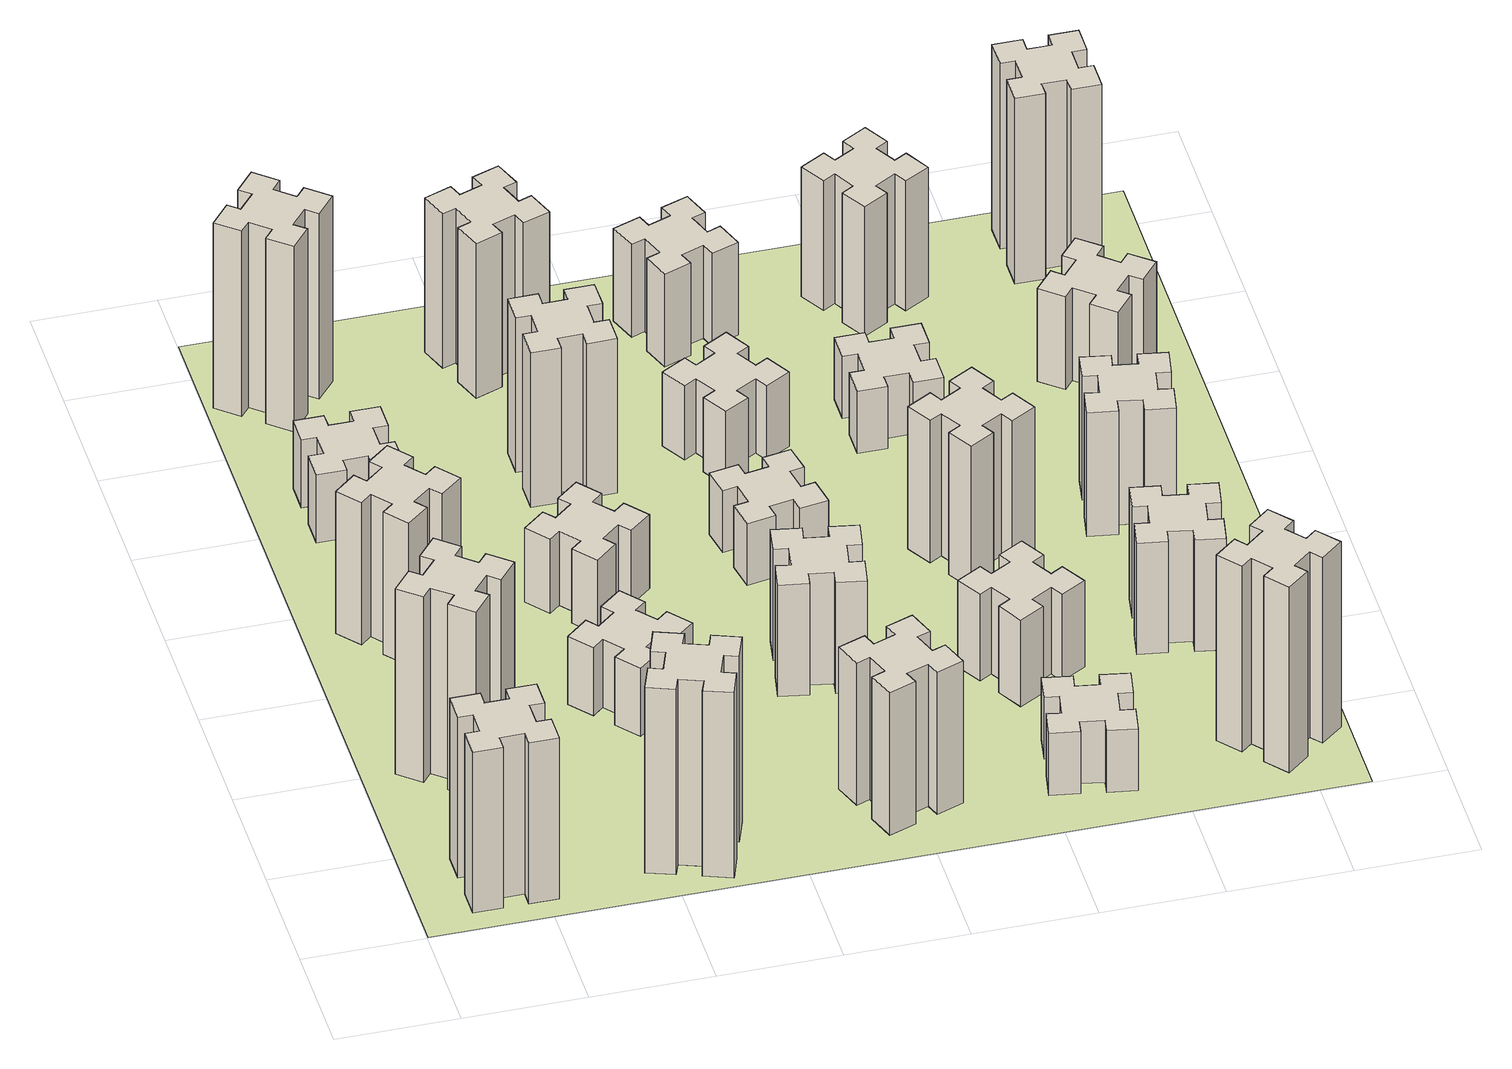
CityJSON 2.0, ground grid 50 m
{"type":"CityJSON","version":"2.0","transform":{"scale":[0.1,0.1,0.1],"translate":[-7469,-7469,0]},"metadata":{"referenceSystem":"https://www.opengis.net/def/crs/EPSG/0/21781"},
"CityObjects":{
"building1":{"type":"Building","attributes":{"class":"1000","function":"1000","usage":"1000","yearOfConstruction":2016,"roofType":"1000","measuredHeight":78,"storeysAboveGround":30,"storeysBelowGround":0},"geometry":[{"type":"Solid","lod":"1","boundaries":[[[[0,1,2,3,4,5,6,7,8,9,10,11,12,13,14,15,16,17,18,19]],[[17,16,20,21]],[[16,15,22,20]],[[15,14,23,22]],[[14,13,24,23]],[[13,12,25,24]],[[12,11,26,25]],[[11,10,27,26]],[[10,9,28,27]],[[9,8,29,28]],[[8,7,30,29]],[[7,6,31,30]],[[6,5,32,31]],[[5,4,33,32]],[[4,3,34,33]],[[3,2,35,34]],[[2,1,36,35]],[[1,0,37,36]],[[0,19,38,37]],[[19,18,39,38]],[[18,17,21,39]],[[24,25,26,27,28,29,30,31,32,33,34,35,36,37,38,39,21,20,22,23]]]]}]},
"building2":{"type":"Building","attributes":{"class":"1000","function":"1000","usage":"1000","yearOfConstruction":2016,"roofType":"1000","measuredHeight":90,"storeysAboveGround":30,"storeysBelowGround":0},"geometry":[{"type":"Solid","lod":"1","boundaries":[[[[40,41,42,43,44,45,46,47,48,49,50,51,52,53,54,55,56,57,58,59]],[[57,56,60,61]],[[56,55,62,60]],[[55,54,63,62]],[[54,53,64,63]],[[53,52,65,64]],[[52,51,66,65]],[[51,50,67,66]],[[50,49,68,67]],[[49,48,69,68]],[[48,47,70,69]],[[47,46,71,70]],[[46,45,72,71]],[[45,44,73,72]],[[44,43,74,73]],[[43,42,75,74]],[[42,41,76,75]],[[41,40,77,76]],[[40,59,78,77]],[[59,58,79,78]],[[58,57,61,79]],[[64,65,66,67,68,69,70,71,72,73,74,75,76,77,78,79,61,60,62,63]]]]}]},
"building3":{"type":"Building","attributes":{"class":"1000","function":"1000","usage":"1000","yearOfConstruction":2016,"roofType":"1000","measuredHeight":69,"storeysAboveGround":30,"storeysBelowGround":0},"geometry":[{"type":"Solid","lod":"1","boundaries":[[[[80,81,82,83,84,85,86,87,88,89,90,91,92,93,94,95,96,97,98,99]],[[97,96,100,101]],[[96,95,102,100]],[[95,94,103,102]],[[94,93,104,103]],[[93,92,105,104]],[[92,91,106,105]],[[91,90,107,106]],[[90,89,108,107]],[[89,88,109,108]],[[88,87,110,109]],[[87,86,111,110]],[[86,85,112,111]],[[85,84,113,112]],[[84,83,114,113]],[[83,82,115,114]],[[82,81,116,115]],[[81,80,117,116]],[[80,99,118,117]],[[99,98,119,118]],[[98,97,101,119]],[[104,105,106,107,108,109,110,111,112,113,114,115,116,117,118,119,101,100,102,103]]]]}]},
"building4":{"type":"Building","attributes":{"class":"1000","function":"1000","usage":"1000","yearOfConstruction":2016,"roofType":"1000","measuredHeight":33,"storeysAboveGround":30,"storeysBelowGround":0},"geometry":[{"type":"Solid","lod":"1","boundaries":[[[[120,121,122,123,124,125,126,127,128,129,130,131,132,133,134,135,136,137,138,139]],[[137,136,140,141]],[[136,135,142,140]],[[135,134,143,142]],[[134,133,144,143]],[[133,132,145,144]],[[132,131,146,145]],[[131,130,147,146]],[[130,129,148,147]],[[129,128,149,148]],[[128,127,150,149]],[[127,126,151,150]],[[126,125,152,151]],[[125,124,153,152]],[[124,123,154,153]],[[123,122,155,154]],[[122,121,156,155]],[[121,120,157,156]],[[120,139,158,157]],[[139,138,159,158]],[[138,137,141,159]],[[144,145,146,147,148,149,150,151,152,153,154,155,156,157,158,159,141,140,142,143]]]]}]},
"building5":{"type":"Building","attributes":{"class":"1000","function":"1000","usage":"1000","yearOfConstruction":2016,"roofType":"1000","measuredHeight":90,"storeysAboveGround":30,"storeysBelowGround":0},"geometry":[{"type":"Solid","lod":"1","boundaries":[[[[160,161,162,163,164,165,166,167,168,169,170,171,172,173,174,175,176,177,178,179]],[[177,176,180,181]],[[176,175,182,180]],[[175,174,183,182]],[[174,173,184,183]],[[173,172,185,184]],[[172,171,186,185]],[[171,170,187,186]],[[170,169,188,187]],[[169,168,189,188]],[[168,167,190,189]],[[167,166,191,190]],[[166,165,192,191]],[[165,164,193,192]],[[164,163,194,193]],[[163,162,195,194]],[[162,161,196,195]],[[161,160,197,196]],[[160,179,198,197]],[[179,178,199,198]],[[178,177,181,199]],[[184,185,186,187,188,189,190,191,192,193,194,195,196,197,198,199,181,180,182,183]]]]}]},
"building6":{"type":"Building","attributes":{"class":"1000","function":"1000","usage":"1000","yearOfConstruction":2016,"roofType":"1000","measuredHeight":90,"storeysAboveGround":30,"storeysBelowGround":0},"geometry":[{"type":"Solid","lod":"1","boundaries":[[[[200,201,202,203,204,205,206,207,208,209,210,211,212,213,214,215,216,217,218,219]],[[217,216,220,221]],[[216,215,222,220]],[[215,214,223,222]],[[214,213,224,223]],[[213,212,225,224]],[[212,211,226,225]],[[211,210,227,226]],[[210,209,228,227]],[[209,208,229,228]],[[208,207,230,229]],[[207,206,231,230]],[[206,205,232,231]],[[205,204,233,232]],[[204,203,234,233]],[[203,202,235,234]],[[202,201,236,235]],[[201,200,237,236]],[[200,219,238,237]],[[219,218,239,238]],[[218,217,221,239]],[[224,225,226,227,228,229,230,231,232,233,234,235,236,237,238,239,221,220,222,223]]]]}]},
"building7":{"type":"Building","attributes":{"class":"1000","function":"1000","usage":"1000","yearOfConstruction":2016,"roofType":"1000","measuredHeight":33,"storeysAboveGround":30,"storeysBelowGround":0},"geometry":[{"type":"Solid","lod":"1","boundaries":[[[[240,241,242,243,244,245,246,247,248,249,250,251,252,253,254,255,256,257,258,259]],[[257,256,260,261]],[[256,255,262,260]],[[255,254,263,262]],[[254,253,264,263]],[[253,252,265,264]],[[252,251,266,265]],[[251,250,267,266]],[[250,249,268,267]],[[249,248,269,268]],[[248,247,270,269]],[[247,246,271,270]],[[246,245,272,271]],[[245,244,273,272]],[[244,243,274,273]],[[243,242,275,274]],[[242,241,276,275]],[[241,240,277,276]],[[240,259,278,277]],[[259,258,279,278]],[[258,257,261,279]],[[264,265,266,267,268,269,270,271,272,273,274,275,276,277,278,279,261,260,262,263]]]]}]},
"building8":{"type":"Building","attributes":{"class":"1000","function":"1000","usage":"1000","yearOfConstruction":2016,"roofType":"1000","measuredHeight":36,"storeysAboveGround":30,"storeysBelowGround":0},"geometry":[{"type":"Solid","lod":"1","boundaries":[[[[280,281,282,283,284,285,286,287,288,289,290,291,292,293,294,295,296,297,298,299]],[[297,296,300,301]],[[296,295,302,300]],[[295,294,303,302]],[[294,293,304,303]],[[293,292,305,304]],[[292,291,306,305]],[[291,290,307,306]],[[290,289,308,307]],[[289,288,309,308]],[[288,287,310,309]],[[287,286,311,310]],[[286,285,312,311]],[[285,284,313,312]],[[284,283,314,313]],[[283,282,315,314]],[[282,281,316,315]],[[281,280,317,316]],[[280,299,318,317]],[[299,298,319,318]],[[298,297,301,319]],[[304,305,306,307,308,309,310,311,312,313,314,315,316,317,318,319,301,300,302,303]]]]}]},
"building9":{"type":"Building","attributes":{"class":"1000","function":"1000","usage":"1000","yearOfConstruction":2016,"roofType":"1000","measuredHeight":75,"storeysAboveGround":30,"storeysBelowGround":0},"geometry":[{"type":"Solid","lod":"1","boundaries":[[[[320,321,322,323,324,325,326,327,328,329,330,331,332,333,334,335,336,337,338,339]],[[337,336,340,341]],[[336,335,342,340]],[[335,334,343,342]],[[334,333,344,343]],[[333,332,345,344]],[[332,331,346,345]],[[331,330,347,346]],[[330,329,348,347]],[[329,328,349,348]],[[328,327,350,349]],[[327,326,351,350]],[[326,325,352,351]],[[325,324,353,352]],[[324,323,354,353]],[[323,322,355,354]],[[322,321,356,355]],[[321,320,357,356]],[[320,339,358,357]],[[339,338,359,358]],[[338,337,341,359]],[[344,345,346,347,348,349,350,351,352,353,354,355,356,357,358,359,341,340,342,343]]]]}]},
"building10":{"type":"Building","attributes":{"class":"1000","function":"1000","usage":"1000","yearOfConstruction":2016,"roofType":"1000","measuredHeight":69,"storeysAboveGround":30,"storeysBelowGround":0},"geometry":[{"type":"Solid","lod":"1","boundaries":[[[[360,361,362,363,364,365,366,367,368,369,370,371,372,373,374,375,376,377,378,379]],[[377,376,380,381]],[[376,375,382,380]],[[375,374,383,382]],[[374,373,384,383]],[[373,372,385,384]],[[372,371,386,385]],[[371,370,387,386]],[[370,369,388,387]],[[369,368,389,388]],[[368,367,390,389]],[[367,366,391,390]],[[366,365,392,391]],[[365,364,393,392]],[[364,363,394,393]],[[363,362,395,394]],[[362,361,396,395]],[[361,360,397,396]],[[360,379,398,397]],[[379,378,399,398]],[[378,377,381,399]],[[384,385,386,387,388,389,390,391,392,393,394,395,396,397,398,399,381,380,382,383]]]]}]},
"building11":{"type":"Building","attributes":{"class":"1000","function":"1000","usage":"1000","yearOfConstruction":2016,"roofType":"1000","measuredHeight":75,"storeysAboveGround":30,"storeysBelowGround":0},"geometry":[{"type":"Solid","lod":"1","boundaries":[[[[400,401,402,403,404,405,406,407,408,409,410,411,412,413,414,415,416,417,418,419]],[[417,416,420,421]],[[416,415,422,420]],[[415,414,423,422]],[[414,413,424,423]],[[413,412,425,424]],[[412,411,426,425]],[[411,410,427,426]],[[410,409,428,427]],[[409,408,429,428]],[[408,407,430,429]],[[407,406,431,430]],[[406,405,432,431]],[[405,404,433,432]],[[404,403,434,433]],[[403,402,435,434]],[[402,401,436,435]],[[401,400,437,436]],[[400,419,438,437]],[[419,418,439,438]],[[418,417,421,439]],[[424,425,426,427,428,429,430,431,432,433,434,435,436,437,438,439,421,420,422,423]]]]}]},
"building12":{"type":"Building","attributes":{"class":"1000","function":"1000","usage":"1000","yearOfConstruction":2016,"roofType":"1000","measuredHeight":54,"storeysAboveGround":30,"storeysBelowGround":0},"geometry":[{"type":"Solid","lod":"1","boundaries":[[[[440,441,442,443,444,445,446,447,448,449,450,451,452,453,454,455,456,457,458,459]],[[457,456,460,461]],[[456,455,462,460]],[[455,454,463,462]],[[454,453,464,463]],[[453,452,465,464]],[[452,451,466,465]],[[451,450,467,466]],[[450,449,468,467]],[[449,448,469,468]],[[448,447,470,469]],[[447,446,471,470]],[[446,445,472,471]],[[445,444,473,472]],[[444,443,474,473]],[[443,442,475,474]],[[442,441,476,475]],[[441,440,477,476]],[[440,459,478,477]],[[459,458,479,478]],[[458,457,461,479]],[[464,465,466,467,468,469,470,471,472,473,474,475,476,477,478,479,461,460,462,463]]]]}]},
"building13":{"type":"Building","attributes":{"class":"1000","function":"1000","usage":"1000","yearOfConstruction":2016,"roofType":"1000","measuredHeight":30,"storeysAboveGround":30,"storeysBelowGround":0},"geometry":[{"type":"Solid","lod":"1","boundaries":[[[[480,481,482,483,484,485,486,487,488,489,490,491,492,493,494,495,496,497,498,499]],[[497,496,500,501]],[[496,495,502,500]],[[495,494,503,502]],[[494,493,504,503]],[[493,492,505,504]],[[492,491,506,505]],[[491,490,507,506]],[[490,489,508,507]],[[489,488,509,508]],[[488,487,510,509]],[[487,486,511,510]],[[486,485,512,511]],[[485,484,513,512]],[[484,483,514,513]],[[483,482,515,514]],[[482,481,516,515]],[[481,480,517,516]],[[480,499,518,517]],[[499,498,519,518]],[[498,497,501,519]],[[504,505,506,507,508,509,510,511,512,513,514,515,516,517,518,519,501,500,502,503]]]]}]},
"building14":{"type":"Building","attributes":{"class":"1000","function":"1000","usage":"1000","yearOfConstruction":2016,"roofType":"1000","measuredHeight":36,"storeysAboveGround":30,"storeysBelowGround":0},"geometry":[{"type":"Solid","lod":"1","boundaries":[[[[520,521,522,523,524,525,526,527,528,529,530,531,532,533,534,535,536,537,538,539]],[[537,536,540,541]],[[536,535,542,540]],[[535,534,543,542]],[[534,533,544,543]],[[533,532,545,544]],[[532,531,546,545]],[[531,530,547,546]],[[530,529,548,547]],[[529,528,549,548]],[[528,527,550,549]],[[527,526,551,550]],[[526,525,552,551]],[[525,524,553,552]],[[524,523,554,553]],[[523,522,555,554]],[[522,521,556,555]],[[521,520,557,556]],[[520,539,558,557]],[[539,538,559,558]],[[538,537,541,559]],[[544,545,546,547,548,549,550,551,552,553,554,555,556,557,558,559,541,540,542,543]]]]}]},
"building15":{"type":"Building","attributes":{"class":"1000","function":"1000","usage":"1000","yearOfConstruction":2016,"roofType":"1000","measuredHeight":30,"storeysAboveGround":30,"storeysBelowGround":0},"geometry":[{"type":"Solid","lod":"1","boundaries":[[[[560,561,562,563,564,565,566,567,568,569,570,571,572,573,574,575,576,577,578,579]],[[577,576,580,581]],[[576,575,582,580]],[[575,574,583,582]],[[574,573,584,583]],[[573,572,585,584]],[[572,571,586,585]],[[571,570,587,586]],[[570,569,588,587]],[[569,568,589,588]],[[568,567,590,589]],[[567,566,591,590]],[[566,565,592,591]],[[565,564,593,592]],[[564,563,594,593]],[[563,562,595,594]],[[562,561,596,595]],[[561,560,597,596]],[[560,579,598,597]],[[579,578,599,598]],[[578,577,581,599]],[[584,585,586,587,588,589,590,591,592,593,594,595,596,597,598,599,581,580,582,583]]]]}]},
"building16":{"type":"Building","attributes":{"class":"1000","function":"1000","usage":"1000","yearOfConstruction":2016,"roofType":"1000","measuredHeight":45,"storeysAboveGround":30,"storeysBelowGround":0},"geometry":[{"type":"Solid","lod":"1","boundaries":[[[[600,601,602,603,604,605,606,607,608,609,610,611,612,613,614,615,616,617,618,619]],[[617,616,620,621]],[[616,615,622,620]],[[615,614,623,622]],[[614,613,624,623]],[[613,612,625,624]],[[612,611,626,625]],[[611,610,627,626]],[[610,609,628,627]],[[609,608,629,628]],[[608,607,630,629]],[[607,606,631,630]],[[606,605,632,631]],[[605,604,633,632]],[[604,603,634,633]],[[603,602,635,634]],[[602,601,636,635]],[[601,600,637,636]],[[600,619,638,637]],[[619,618,639,638]],[[618,617,621,639]],[[624,625,626,627,628,629,630,631,632,633,634,635,636,637,638,639,621,620,622,623]]]]}]},
"building17":{"type":"Building","attributes":{"class":"1000","function":"1000","usage":"1000","yearOfConstruction":2016,"roofType":"1000","measuredHeight":42,"storeysAboveGround":30,"storeysBelowGround":0},"geometry":[{"type":"Solid","lod":"1","boundaries":[[[[640,641,642,643,644,645,646,647,648,649,650,651,652,653,654,655,656,657,658,659]],[[657,656,660,661]],[[656,655,662,660]],[[655,654,663,662]],[[654,653,664,663]],[[653,652,665,664]],[[652,651,666,665]],[[651,650,667,666]],[[650,649,668,667]],[[649,648,669,668]],[[648,647,670,669]],[[647,646,671,670]],[[646,645,672,671]],[[645,644,673,672]],[[644,643,674,673]],[[643,642,675,674]],[[642,641,676,675]],[[641,640,677,676]],[[640,659,678,677]],[[659,658,679,678]],[[658,657,661,679]],[[664,665,666,667,668,669,670,671,672,673,674,675,676,677,678,679,661,660,662,663]]]]}]},
"building18":{"type":"Building","attributes":{"class":"1000","function":"1000","usage":"1000","yearOfConstruction":2016,"roofType":"1000","measuredHeight":69,"storeysAboveGround":30,"storeysBelowGround":0},"geometry":[{"type":"Solid","lod":"1","boundaries":[[[[680,681,682,683,684,685,686,687,688,689,690,691,692,693,694,695,696,697,698,699]],[[697,696,700,701]],[[696,695,702,700]],[[695,694,703,702]],[[694,693,704,703]],[[693,692,705,704]],[[692,691,706,705]],[[691,690,707,706]],[[690,689,708,707]],[[689,688,709,708]],[[688,687,710,709]],[[687,686,711,710]],[[686,685,712,711]],[[685,684,713,712]],[[684,683,714,713]],[[683,682,715,714]],[[682,681,716,715]],[[681,680,717,716]],[[680,699,718,717]],[[699,698,719,718]],[[698,697,701,719]],[[704,705,706,707,708,709,710,711,712,713,714,715,716,717,718,719,701,700,702,703]]]]}]},
"building19":{"type":"Building","attributes":{"class":"1000","function":"1000","usage":"1000","yearOfConstruction":2016,"roofType":"1000","measuredHeight":30,"storeysAboveGround":30,"storeysBelowGround":0},"geometry":[{"type":"Solid","lod":"1","boundaries":[[[[720,721,722,723,724,725,726,727,728,729,730,731,732,733,734,735,736,737,738,739]],[[737,736,740,741]],[[736,735,742,740]],[[735,734,743,742]],[[734,733,744,743]],[[733,732,745,744]],[[732,731,746,745]],[[731,730,747,746]],[[730,729,748,747]],[[729,728,749,748]],[[728,727,750,749]],[[727,726,751,750]],[[726,725,752,751]],[[725,724,753,752]],[[724,723,754,753]],[[723,722,755,754]],[[722,721,756,755]],[[721,720,757,756]],[[720,739,758,757]],[[739,738,759,758]],[[738,737,741,759]],[[744,745,746,747,748,749,750,751,752,753,754,755,756,757,758,759,741,740,742,743]]]]}]},
"building20":{"type":"Building","attributes":{"class":"1000","function":"1000","usage":"1000","yearOfConstruction":2016,"roofType":"1000","measuredHeight":90,"storeysAboveGround":30,"storeysBelowGround":0},"geometry":[{"type":"Solid","lod":"1","boundaries":[[[[760,761,762,763,764,765,766,767,768,769,770,771,772,773,774,775,776,777,778,779]],[[777,776,780,781]],[[776,775,782,780]],[[775,774,783,782]],[[774,773,784,783]],[[773,772,785,784]],[[772,771,786,785]],[[771,770,787,786]],[[770,769,788,787]],[[769,768,789,788]],[[768,767,790,789]],[[767,766,791,790]],[[766,765,792,791]],[[765,764,793,792]],[[764,763,794,793]],[[763,762,795,794]],[[762,761,796,795]],[[761,760,797,796]],[[760,779,798,797]],[[779,778,799,798]],[[778,777,781,799]],[[784,785,786,787,788,789,790,791,792,793,794,795,796,797,798,799,781,780,782,783]]]]}]},
"building21":{"type":"Building","attributes":{"class":"1000","function":"1000","usage":"1000","yearOfConstruction":2016,"roofType":"1000","measuredHeight":54,"storeysAboveGround":30,"storeysBelowGround":0},"geometry":[{"type":"Solid","lod":"1","boundaries":[[[[800,801,802,803,804,805,806,807,808,809,810,811,812,813,814,815,816,817,818,819]],[[817,816,820,821]],[[816,815,822,820]],[[815,814,823,822]],[[814,813,824,823]],[[813,812,825,824]],[[812,811,826,825]],[[811,810,827,826]],[[810,809,828,827]],[[809,808,829,828]],[[808,807,830,829]],[[807,806,831,830]],[[806,805,832,831]],[[805,804,833,832]],[[804,803,834,833]],[[803,802,835,834]],[[802,801,836,835]],[[801,800,837,836]],[[800,819,838,837]],[[819,818,839,838]],[[818,817,821,839]],[[824,825,826,827,828,829,830,831,832,833,834,835,836,837,838,839,821,820,822,823]]]]}]},
"building22":{"type":"Building","attributes":{"class":"1000","function":"1000","usage":"1000","yearOfConstruction":2016,"roofType":"1000","measuredHeight":63,"storeysAboveGround":30,"storeysBelowGround":0},"geometry":[{"type":"Solid","lod":"1","boundaries":[[[[840,841,842,843,844,845,846,847,848,849,850,851,852,853,854,855,856,857,858,859]],[[857,856,860,861]],[[856,855,862,860]],[[855,854,863,862]],[[854,853,864,863]],[[853,852,865,864]],[[852,851,866,865]],[[851,850,867,866]],[[850,849,868,867]],[[849,848,869,868]],[[848,847,870,869]],[[847,846,871,870]],[[846,845,872,871]],[[845,844,873,872]],[[844,843,874,873]],[[843,842,875,874]],[[842,841,876,875]],[[841,840,877,876]],[[840,859,878,877]],[[859,858,879,878]],[[858,857,861,879]],[[864,865,866,867,868,869,870,871,872,873,874,875,876,877,878,879,861,860,862,863]]]]}]},
"building23":{"type":"Building","attributes":{"class":"1000","function":"1000","usage":"1000","yearOfConstruction":2016,"roofType":"1000","measuredHeight":60,"storeysAboveGround":30,"storeysBelowGround":0},"geometry":[{"type":"Solid","lod":"1","boundaries":[[[[880,881,882,883,884,885,886,887,888,889,890,891,892,893,894,895,896,897,898,899]],[[897,896,900,901]],[[896,895,902,900]],[[895,894,903,902]],[[894,893,904,903]],[[893,892,905,904]],[[892,891,906,905]],[[891,890,907,906]],[[890,889,908,907]],[[889,888,909,908]],[[888,887,910,909]],[[887,886,911,910]],[[886,885,912,911]],[[885,884,913,912]],[[884,883,914,913]],[[883,882,915,914]],[[882,881,916,915]],[[881,880,917,916]],[[880,899,918,917]],[[899,898,919,918]],[[898,897,901,919]],[[904,905,906,907,908,909,910,911,912,913,914,915,916,917,918,919,901,900,902,903]]]]}]},
"building24":{"type":"Building","attributes":{"class":"1000","function":"1000","usage":"1000","yearOfConstruction":2016,"roofType":"1000","measuredHeight":45,"storeysAboveGround":30,"storeysBelowGround":0},"geometry":[{"type":"Solid","lod":"1","boundaries":[[[[920,921,922,923,924,925,926,927,928,929,930,931,932,933,934,935,936,937,938,939]],[[937,936,940,941]],[[936,935,942,940]],[[935,934,943,942]],[[934,933,944,943]],[[933,932,945,944]],[[932,931,946,945]],[[931,930,947,946]],[[930,929,948,947]],[[929,928,949,948]],[[928,927,950,949]],[[927,926,951,950]],[[926,925,952,951]],[[925,924,953,952]],[[924,923,954,953]],[[923,922,955,954]],[[922,921,956,955]],[[921,920,957,956]],[[920,939,958,957]],[[939,938,959,958]],[[938,937,941,959]],[[944,945,946,947,948,949,950,951,952,953,954,955,956,957,958,959,941,940,942,943]]]]}]},
"building25":{"type":"Building","attributes":{"class":"1000","function":"1000","usage":"1000","yearOfConstruction":2016,"roofType":"1000","measuredHeight":90,"storeysAboveGround":30,"storeysBelowGround":0},"geometry":[{"type":"Solid","lod":"1","boundaries":[[[[960,961,962,963,964,965,966,967,968,969,970,971,972,973,974,975,976,977,978,979]],[[977,976,980,981]],[[976,975,982,980]],[[975,974,983,982]],[[974,973,984,983]],[[973,972,985,984]],[[972,971,986,985]],[[971,970,987,986]],[[970,969,988,987]],[[969,968,989,988]],[[968,967,990,989]],[[967,966,991,990]],[[966,965,992,991]],[[965,964,993,992]],[[964,963,994,993]],[[963,962,995,994]],[[962,961,996,995]],[[961,960,997,996]],[[960,979,998,997]],[[979,978,999,998]],[[978,977,981,999]],[[984,985,986,987,988,989,990,991,992,993,994,995,996,997,998,999,981,980,982,983]]]]}]},
"landuse1":{"type":"LandUse","attributes":{"name":"plot1","function":"1010"},"geometry":[{"type":"MultiSurface","lod":"1","boundaries":[[[1000,1001,1002,1003]]]}]}
},
"vertices":[
[265,325,0],[265,225,0],[205,225,0],[205,105,0],[325,105,0],[325,165,0],[425,165,0],[425,105,0],[545,105,0],[545,225,0],[485,225,0],[485,325,0],[545,325,0],[545,445,0],[425,445,0],[425,385,0],[325,385,0],[325,445,0],[205,445,0],[205,325,0],[325,385,780],[325,445,780],[425,385,780],[425,445,780],[545,445,780],[545,325,780],[485,325,780],[485,225,780],[545,225,780],[545,105,780],[425,105,780],[425,165,780],[325,165,780],[325,105,780],[205,105,780],[205,225,780],[265,225,780],[265,325,780],[205,325,780],[205,445,780],
[484,1067,0],[408,1132,0],[446,1178,0],[354,1255,0],[277,1163,0],[323,1124,0],[259,1048,0],[213,1086,0],[136,994,0],[228,917,0],[266,963,0],[343,899,0],[304,853,0],[396,776,0],[473,868,0],[427,906,0],[492,983,0],[538,944,0],[615,1036,0],[523,1113,0],[492,983,900],[538,944,900],[427,906,900],[473,868,900],[396,776,900],[304,853,900],[343,899,900],[266,963,900],[228,917,900],[136,994,900],[213,1086,900],[259,1048,900],[323,1124,900],[277,1163,900],[354,1255,900],[446,1178,900],[408,1132,900],[484,1067,900],[523,1113,900],[615,1036,900],
[492,1888,0],[427,1964,0],[473,2003,0],[396,2095,0],[304,2018,0],[343,1972,0],[266,1907,0],[228,1953,0],[136,1876,0],[213,1784,0],[259,1823,0],[323,1746,0],[277,1708,0],[354,1616,0],[446,1693,0],[408,1739,0],[484,1803,0],[523,1757,0],[615,1834,0],[538,1926,0],[484,1803,690],[523,1757,690],[408,1739,690],[446,1693,690],[354,1616,690],[277,1708,690],[323,1746,690],[259,1823,690],[213,1784,690],[136,1876,690],[228,1953,690],[266,1907,690],[343,1972,690],[304,2018,690],[396,2095,690],[473,2003,690],[427,1964,690],[492,1888,690],[538,1926,690],[615,1834,690],
[325,2485,0],[425,2485,0],[425,2425,0],[545,2425,0],[545,2545,0],[485,2545,0],[485,2645,0],[545,2645,0],[545,2765,0],[425,2765,0],[425,2705,0],[325,2705,0],[325,2765,0],[205,2765,0],[205,2645,0],[265,2645,0],[265,2545,0],[205,2545,0],[205,2425,0],[325,2425,0],[265,2545,330],[205,2545,330],[265,2645,330],[205,2645,330],[205,2765,330],[325,2765,330],[325,2705,330],[425,2705,330],[425,2765,330],[545,2765,330],[545,2645,330],[485,2645,330],[485,2545,330],[545,2545,330],[545,2425,330],[425,2425,330],[425,2485,330],[325,2485,330],[325,2425,330],[205,2425,330],
[1029,360,0],[995,266,0],[939,287,0],[897,174,0],[1010,133,0],[1031,189,0],[1125,155,0],[1104,99,0],[1217,57,0],[1258,170,0],[1202,191,0],[1236,285,0],[1292,264,0],[1333,377,0],[1220,418,0],[1200,362,0],[1106,396,0],[1127,452,0],[1014,493,0],[973,380,0],[1106,396,900],[1127,452,900],[1200,362,900],[1220,418,900],[1333,377,900],[1292,264,900],[1236,285,900],[1202,191,900],[1258,170,900],[1217,57,900],[1104,99,900],[1125,155,900],[1031,189,900],[1010,133,900],[897,174,900],[939,287,900],[995,266,900],[1029,360,900],[973,380,900],[1014,493,900],
[384,3387,0],[308,3452,0],[346,3498,0],[254,3575,0],[177,3483,0],[223,3444,0],[159,3368,0],[113,3406,0],[36,3314,0],[128,3237,0],[166,3283,0],[243,3219,0],[204,3173,0],[296,3096,0],[373,3188,0],[327,3226,0],[392,3303,0],[438,3264,0],[515,3356,0],[423,3433,0],[392,3303,900],[438,3264,900],[327,3226,900],[373,3188,900],[296,3096,900],[204,3173,900],[243,3219,900],[166,3283,900],[128,3237,900],[36,3314,900],[113,3406,900],[159,3368,900],[223,3444,900],[177,3483,900],[254,3575,900],[346,3498,900],[308,3452,900],[384,3387,900],[423,3433,900],[515,3356,900],
[1083,1332,0],[1006,1267,0],[968,1313,0],[876,1236,0],[953,1144,0],[999,1183,0],[1063,1106,0],[1017,1068,0],[1094,976,0],[1186,1053,0],[1148,1099,0],[1224,1163,0],[1263,1117,0],[1355,1194,0],[1278,1286,0],[1232,1248,0],[1167,1324,0],[1213,1363,0],[1136,1455,0],[1044,1378,0],[1167,1324,330],[1213,1363,330],[1232,1248,330],[1278,1286,330],[1355,1194,330],[1263,1117,330],[1224,1163,330],[1148,1099,330],[1186,1053,330],[1094,976,330],[1017,1068,330],[1063,1106,330],[999,1183,330],[953,1144,330],[876,1236,330],[968,1313,330],[1006,1267,330],[1083,1332,330],[1044,1378,330],[1136,1455,330],
[1083,1972,0],[1006,1907,0],[968,1953,0],[876,1876,0],[953,1784,0],[999,1823,0],[1063,1746,0],[1017,1708,0],[1094,1616,0],[1186,1693,0],[1148,1739,0],[1224,1803,0],[1263,1757,0],[1355,1834,0],[1278,1926,0],[1232,1888,0],[1167,1964,0],[1213,2003,0],[1136,2095,0],[1044,2018,0],[1167,1964,360],[1213,2003,360],[1232,1888,360],[1278,1926,360],[1355,1834,360],[1263,1757,360],[1224,1803,360],[1148,1739,360],[1186,1693,360],[1094,1616,360],[1017,1708,360],[1063,1746,360],[999,1823,360],[953,1784,360],[876,1876,360],[968,1953,360],[1006,1907,360],[1083,1972,360],[1044,2018,360],[1136,2095,360],
[1325,2545,0],[1325,2645,0],[1385,2645,0],[1385,2765,0],[1265,2765,0],[1265,2705,0],[1165,2705,0],[1165,2765,0],[1045,2765,0],[1045,2645,0],[1105,2645,0],[1105,2545,0],[1045,2545,0],[1045,2425,0],[1165,2425,0],[1165,2485,0],[1265,2485,0],[1265,2425,0],[1385,2425,0],[1385,2545,0],[1265,2485,750],[1265,2425,750],[1165,2485,750],[1165,2425,750],[1045,2425,750],[1045,2545,750],[1105,2545,750],[1105,2645,750],[1045,2645,750],[1045,2765,750],[1165,2765,750],[1165,2705,750],[1265,2705,750],[1265,2765,750],[1385,2765,750],[1385,2645,750],[1325,2645,750],[1325,2545,750],[1385,2545,750],[1385,2425,750],
[1965,496,0],[1871,462,0],[1850,518,0],[1737,477,0],[1779,364,0],[1835,385,0],[1869,291,0],[1813,270,0],[1854,157,0],[1967,199,0],[1946,255,0],[2040,289,0],[2060,233,0],[2173,274,0],[2132,387,0],[2076,366,0],[2042,460,0],[2098,480,0],[2057,593,0],[1944,552,0],[2042,460,690],[2098,480,690],[2076,366,690],[2132,387,690],[2173,274,690],[2060,233,690],[2040,289,690],[1946,255,690],[1967,199,690],[1854,157,690],[1813,270,690],[1869,291,690],[1835,385,690],[1779,364,690],[1737,477,690],[1850,518,690],[1871,462,690],[1965,496,690],[1944,552,690],[2057,593,690],
[1125,3456,0],[1031,3422,0],[1010,3478,0],[897,3437,0],[939,3324,0],[995,3345,0],[1029,3251,0],[973,3230,0],[1014,3117,0],[1127,3159,0],[1106,3215,0],[1200,3249,0],[1220,3193,0],[1333,3234,0],[1292,3347,0],[1236,3326,0],[1202,3420,0],[1258,3440,0],[1217,3553,0],[1104,3512,0],[1202,3420,750],[1258,3440,750],[1236,3326,750],[1292,3347,750],[1333,3234,750],[1220,3193,750],[1200,3249,750],[1106,3215,750],[1127,3159,750],[1014,3117,750],[973,3230,750],[1029,3251,750],[995,3345,750],[939,3324,750],[897,3437,750],[1010,3478,750],[1031,3422,750],[1125,3456,750],[1104,3512,750],[1217,3553,750],
[1955,1147,0],[1972,1245,0],[2031,1235,0],[2052,1353,0],[1934,1374,0],[1924,1315,0],[1825,1332,0],[1836,1391,0],[1717,1412,0],[1697,1294,0],[1756,1284,0],[1738,1185,0],[1679,1196,0],[1658,1077,0],[1777,1057,0],[1787,1116,0],[1885,1098,0],[1875,1039,0],[1993,1018,0],[2014,1137,0],[1885,1098,540],[1875,1039,540],[1787,1116,540],[1777,1057,540],[1658,1077,540],[1679,1196,540],[1738,1185,540],[1756,1284,540],[1697,1294,540],[1717,1412,540],[1836,1391,540],[1825,1332,540],[1924,1315,540],[1934,1374,540],[2052,1353,540],[2031,1235,540],[1972,1245,540],[1955,1147,540],[2014,1137,540],[1993,1018,540],
[1972,1925,0],[1955,2024,0],[2014,2034,0],[1993,2152,0],[1875,2131,0],[1885,2072,0],[1787,2055,0],[1777,2114,0],[1658,2093,0],[1679,1975,0],[1738,1985,0],[1756,1887,0],[1697,1877,0],[1717,1758,0],[1836,1779,0],[1825,1838,0],[1924,1856,0],[1934,1797,0],[2052,1817,0],[2031,1936,0],[1924,1856,300],[1934,1797,300],[1825,1838,300],[1836,1779,300],[1717,1758,300],[1697,1877,300],[1756,1887,300],[1738,1985,300],[1679,1975,300],[1658,2093,300],[1777,2114,300],[1787,2055,300],[1885,2072,300],[1875,2131,300],[1993,2152,300],[2014,2034,300],[1955,2024,300],[1972,1925,300],[2031,1936,300],[2052,1817,300],
[1976,2607,0],[1926,2694,0],[1978,2724,0],[1918,2828,0],[1814,2768,0],[1844,2716,0],[1757,2666,0],[1727,2718,0],[1623,2658,0],[1683,2554,0],[1735,2584,0],[1785,2497,0],[1733,2467,0],[1793,2363,0],[1897,2423,0],[1867,2475,0],[1954,2525,0],[1984,2473,0],[2088,2533,0],[2028,2637,0],[1954,2525,360],[1984,2473,360],[1867,2475,360],[1897,2423,360],[1793,2363,360],[1733,2467,360],[1785,2497,360],[1735,2584,360],[1683,2554,360],[1623,2658,360],[1727,2718,360],[1757,2666,360],[1844,2716,360],[1814,2768,360],[1918,2828,360],[1978,2724,360],[1926,2694,360],[1976,2607,360],[2028,2637,360],[2088,2533,360],
[2596,444,0],[2578,345,0],[2519,356,0],[2498,237,0],[2617,217,0],[2627,276,0],[2725,258,0],[2715,199,0],[2833,178,0],[2854,297,0],[2795,307,0],[2812,405,0],[2871,395,0],[2892,513,0],[2774,534,0],[2764,475,0],[2665,492,0],[2676,551,0],[2557,572,0],[2537,454,0],[2665,492,300],[2676,551,300],[2764,475,300],[2774,534,300],[2892,513,300],[2871,395,300],[2812,405,300],[2795,307,300],[2854,297,300],[2833,178,300],[2715,199,300],[2725,258,300],[2627,276,300],[2617,217,300],[2498,237,300],[2519,356,300],[2578,345,300],[2596,444,300],[2537,454,300],[2557,572,300],
[1865,3456,0],[1771,3422,0],[1750,3478,0],[1637,3437,0],[1679,3324,0],[1735,3345,0],[1769,3251,0],[1713,3230,0],[1754,3117,0],[1867,3159,0],[1846,3215,0],[1940,3249,0],[1960,3193,0],[2073,3234,0],[2032,3347,0],[1976,3326,0],[1942,3420,0],[1998,3440,0],[1957,3553,0],[1844,3512,0],[1942,3420,450],[1998,3440,450],[1976,3326,450],[2032,3347,450],[2073,3234,450],[1960,3193,450],[1940,3249,450],[1846,3215,450],[1867,3159,450],[1754,3117,450],[1713,3230,450],[1769,3251,450],[1735,3345,450],[1679,3324,450],[1637,3437,450],[1750,3478,450],[1771,3422,450],[1865,3456,450],[1844,3512,450],[1957,3553,450],
[2716,1027,0],[2666,1114,0],[2718,1144,0],[2658,1248,0],[2554,1188,0],[2584,1136,0],[2497,1086,0],[2467,1138,0],[2363,1078,0],[2423,974,0],[2475,1004,0],[2525,917,0],[2473,887,0],[2533,783,0],[2637,843,0],[2607,895,0],[2694,945,0],[2724,893,0],[2828,953,0],[2768,1057,0],[2694,945,420],[2724,893,420],[2607,895,420],[2637,843,420],[2533,783,420],[2473,887,420],[2525,917,420],[2475,1004,420],[2423,974,420],[2363,1078,420],[2467,1138,420],[2497,1086,420],[2584,1136,420],[2554,1188,420],[2658,1248,420],[2718,1144,420],[2666,1114,420],[2716,1027,420],[2768,1057,420],[2828,953,420],
[2475,1744,0],[2525,1657,0],[2473,1627,0],[2533,1523,0],[2637,1583,0],[2607,1635,0],[2694,1685,0],[2724,1633,0],[2828,1693,0],[2768,1797,0],[2716,1767,0],[2666,1854,0],[2718,1884,0],[2658,1988,0],[2554,1928,0],[2584,1876,0],[2497,1826,0],[2467,1878,0],[2363,1818,0],[2423,1714,0],[2497,1826,690],[2467,1878,690],[2584,1876,690],[2554,1928,690],[2658,1988,690],[2718,1884,690],[2666,1854,690],[2716,1767,690],[2768,1797,690],[2828,1693,690],[2724,1633,690],[2694,1685,690],[2607,1635,690],[2637,1583,690],[2533,1523,690],[2473,1627,690],[2525,1657,690],[2475,1744,690],[2423,1714,690],[2363,1818,690],
[2605,2545,0],[2605,2645,0],[2665,2645,0],[2665,2765,0],[2545,2765,0],[2545,2705,0],[2445,2705,0],[2445,2765,0],[2325,2765,0],[2325,2645,0],[2385,2645,0],[2385,2545,0],[2325,2545,0],[2325,2425,0],[2445,2425,0],[2445,2485,0],[2545,2485,0],[2545,2425,0],[2665,2425,0],[2665,2545,0],[2545,2485,300],[2545,2425,300],[2445,2485,300],[2445,2425,300],[2325,2425,300],[2325,2545,300],[2385,2545,300],[2385,2645,300],[2325,2645,300],[2325,2765,300],[2445,2765,300],[2445,2705,300],[2545,2705,300],[2545,2765,300],[2665,2765,300],[2665,2645,300],[2605,2645,300],[2605,2545,300],[2665,2545,300],[2665,2425,300],
[3468,259,0],[3544,323,0],[3583,277,0],[3675,354,0],[3598,446,0],[3552,408,0],[3487,484,0],[3533,523,0],[3456,615,0],[3364,538,0],[3403,492,0],[3326,427,0],[3288,473,0],[3196,396,0],[3273,304,0],[3319,343,0],[3383,266,0],[3337,228,0],[3414,136,0],[3506,213,0],[3383,266,900],[3337,228,900],[3319,343,900],[3273,304,900],[3196,396,900],[3288,473,900],[3326,427,900],[3403,492,900],[3364,538,900],[3456,615,900],[3533,523,900],[3487,484,900],[3552,408,900],[3598,446,900],[3675,354,900],[3583,277,900],[3544,323,900],[3468,259,900],[3506,213,900],[3414,136,900],
[3167,1016,0],[3265,998,0],[3255,939,0],[3373,918,0],[3394,1037,0],[3335,1047,0],[3352,1145,0],[3411,1135,0],[3432,1253,0],[3314,1274,0],[3304,1215,0],[3205,1232,0],[3216,1291,0],[3097,1312,0],[3077,1194,0],[3136,1184,0],[3118,1085,0],[3059,1096,0],[3038,977,0],[3157,957,0],[3118,1085,540],[3059,1096,540],[3136,1184,540],[3077,1194,540],[3097,1312,540],[3216,1291,540],[3205,1232,540],[3304,1215,540],[3314,1274,540],[3432,1253,540],[3411,1135,540],[3352,1145,540],[3335,1047,540],[3394,1037,540],[3373,918,540],[3255,939,540],[3265,998,540],[3167,1016,540],[3157,957,540],[3038,977,540],
[2716,3347,0],[2666,3434,0],[2718,3464,0],[2658,3568,0],[2554,3508,0],[2584,3456,0],[2497,3406,0],[2467,3458,0],[2363,3398,0],[2423,3294,0],[2475,3324,0],[2525,3237,0],[2473,3207,0],[2533,3103,0],[2637,3163,0],[2607,3215,0],[2694,3265,0],[2724,3213,0],[2828,3273,0],[2768,3377,0],[2694,3265,630],[2724,3213,630],[2607,3215,630],[2637,3163,630],[2533,3103,630],[2473,3207,630],[2525,3237,630],[2475,3324,630],[2423,3294,630],[2363,3398,630],[2467,3458,630],[2497,3406,630],[2584,3456,630],[2554,3508,630],[2658,3568,630],[2718,3464,630],[2666,3434,630],[2716,3347,630],[2768,3377,630],[2828,3273,630],
[3136,1924,0],[3118,1825,0],[3059,1836,0],[3038,1717,0],[3157,1697,0],[3167,1756,0],[3265,1738,0],[3255,1679,0],[3373,1658,0],[3394,1777,0],[3335,1787,0],[3352,1885,0],[3411,1875,0],[3432,1993,0],[3314,2014,0],[3304,1955,0],[3205,1972,0],[3216,2031,0],[3097,2052,0],[3077,1934,0],[3205,1972,600],[3216,2031,600],[3304,1955,600],[3314,2014,600],[3432,1993,600],[3411,1875,600],[3352,1885,600],[3335,1787,600],[3394,1777,600],[3373,1658,600],[3255,1679,600],[3265,1738,600],[3167,1756,600],[3157,1697,600],[3038,1717,600],[3059,1836,600],[3118,1825,600],[3136,1924,600],[3077,1934,600],[3097,2052,600],
[3444,2747,0],[3368,2812,0],[3406,2858,0],[3314,2935,0],[3237,2843,0],[3283,2804,0],[3219,2728,0],[3173,2766,0],[3096,2674,0],[3188,2597,0],[3226,2643,0],[3303,2579,0],[3264,2533,0],[3356,2456,0],[3433,2548,0],[3387,2586,0],[3452,2663,0],[3498,2624,0],[3575,2716,0],[3483,2793,0],[3452,2663,450],[3498,2624,450],[3387,2586,450],[3433,2548,450],[3356,2456,450],[3264,2533,450],[3303,2579,450],[3226,2643,450],[3188,2597,450],[3096,2674,450],[3173,2766,450],[3219,2728,450],[3283,2804,450],[3237,2843,450],[3314,2935,450],[3406,2858,450],[3368,2812,450],[3444,2747,450],[3483,2793,450],[3575,2716,450],
[3285,3325,0],[3385,3325,0],[3385,3265,0],[3505,3265,0],[3505,3385,0],[3445,3385,0],[3445,3485,0],[3505,3485,0],[3505,3605,0],[3385,3605,0],[3385,3545,0],[3285,3545,0],[3285,3605,0],[3165,3605,0],[3165,3485,0],[3225,3485,0],[3225,3385,0],[3165,3385,0],[3165,3265,0],[3285,3265,0],[3225,3385,900],[3165,3385,900],[3225,3485,900],[3165,3485,900],[3165,3605,900],[3285,3605,900],[3285,3545,900],[3385,3545,900],[3385,3605,900],[3505,3605,900],[3505,3485,900],[3445,3485,900],[3445,3385,900],[3505,3385,900],[3505,3265,900],[3385,3265,900],[3385,3325,900],[3285,3325,900],[3285,3265,900],[3165,3265,900],
[5,3705,0],[3705,3705,0],[3705,5,0],[5,5,0]
]}
